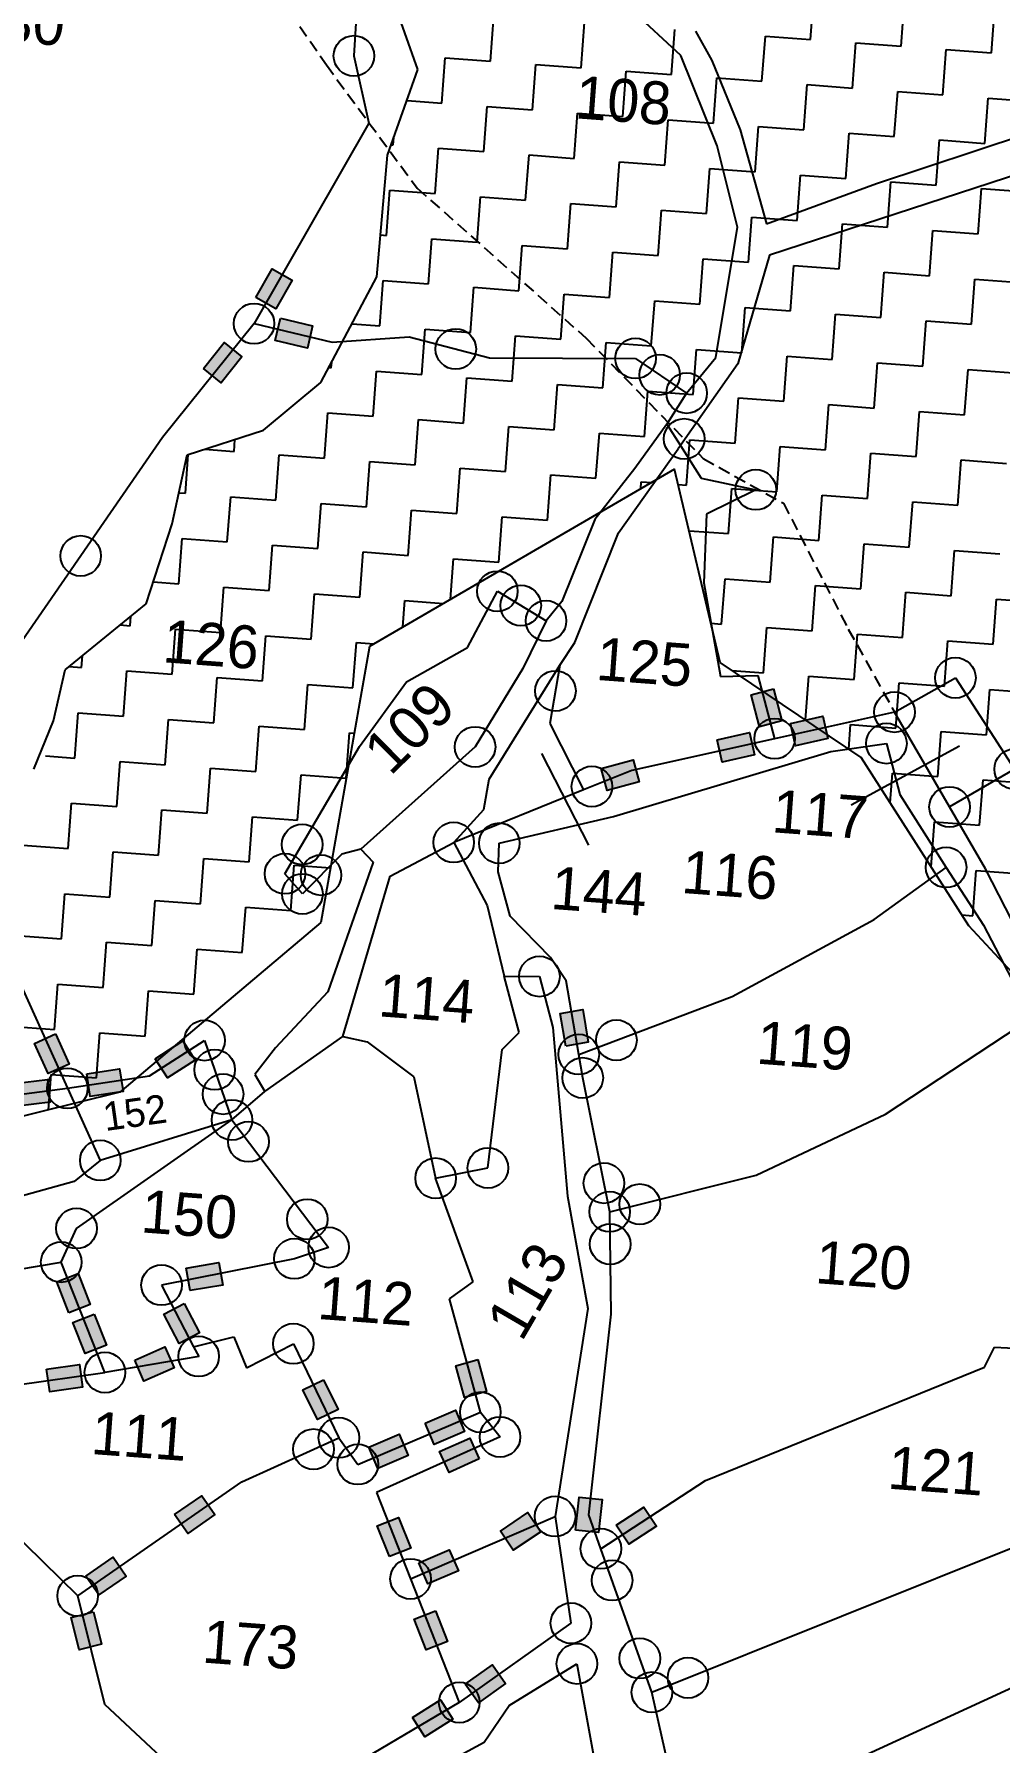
# Model space of a CAD drawing. Header units: metres. Extents: x 317417 to 320594, y 1863773 to 1867597.
# Drawn here: x 318054 to 318458, y 1865968 to 1866683 of the extents above; entities that cross this region are included whole.
import ezdxf

# ---------------------------------------------------------------- set-up
doc = ezdxf.new("R2010")
doc.units = ezdxf.units.M
doc.header["$MEASUREMENT"] = 0
doc.linetypes.add('DASHED', pattern=[0.75, 0.5, -0.25])
for name, color, linetype in [('LINE_FOOTPATH', 1, 'DASHED'), ('POLY_HATCH', 12, 'Continuous'), ('POLY_PARCEL', 6, 'Continuous'), ('POLY_WATER', 4, 'Continuous'), ('TEXT_PARCEL', 7, 'Continuous'), ('V_BOUND_LINE', 7, 'Continuous')]:
    doc.layers.add(name, color=color, linetype=linetype)
doc.styles.get("Standard").update_dxf_attribs({"font": 'arial.ttf'})
doc.styles.add('TEXT_MAP', font='')
doc.styles.get('TEXT_MAP').set_extended_font_data('Kruti Dev 050')
doc.dimstyles.get("Standard").update_dxf_attribs({"dimtxt": 0.18, "dimasz": 0.18, "dimexe": 0.18, "dimexo": 0.0625, "dimgap": 0.09, "dimtad": 0, "dimtih": 1, "dimtoh": 1, "dimdec": 4, "dimzin": 0, "dimdsep": 46, "dimtxsty": 'Standard', "dimcen": 0.09, "dimadec": 0, "dimazin": 0, "dimtfac": 1, "dimtdec": 4, "dimtofl": 0, "dimtmove": 0, "dimatfit": 3, "dimfxl": 1, "dimtolj": 1, "dimtzin": 0, "dimarcsym": 0})

msp = doc.modelspace()

# ---------------------------------------------------------------- hatches: boundary and pattern name
for points in [[(318161.87, 1866580.35), (318153.55, 1866585.12), (318146.66, 1866573.09), (318154.98, 1866568.32)], [(318168.22, 1866551.91), (318170.43, 1866561.24), (318156.94, 1866564.44), (318154.73, 1866555.11)], [(318140.88, 1866548.21), (318133.4, 1866554.21), (318124.72, 1866543.4), (318132.2, 1866537.4)], [(318357.42, 1866393.46), (318366.7, 1866395.9), (318363.16, 1866409.31), (318353.89, 1866406.86)], [(318385.99, 1866388.52), (318383.91, 1866397.89), (318370.37, 1866394.88), (318372.45, 1866385.52)], [(318355.22, 1866381.69), (318353.15, 1866391.06), (318339.61, 1866388.05), (318341.69, 1866378.69)], [(318306.97, 1866370.43), (318304.45, 1866379.68), (318291.07, 1866376.04), (318293.59, 1866366.79)], [(318283.4, 1866275.15), (318273.95, 1866273.53), (318276.28, 1866259.86), (318285.73, 1866261.48)], [(318059.79, 1866248.36), (318068.53, 1866252.31), (318062.82, 1866264.94), (318054.08, 1866260.99)], [(318121.36, 1866254.04), (318116.17, 1866262.1), (318104.51, 1866254.59), (318109.71, 1866246.53)], [(318091.14, 1866240.86), (318089.7, 1866250.35), (318075.99, 1866248.27), (318077.43, 1866238.79)], [(318060.68, 1866236.44), (318059.46, 1866245.95), (318045.71, 1866244.19), (318046.92, 1866234.68)], [(318072.31, 1866164.69), (318063.39, 1866161.16), (318068.5, 1866148.27), (318077.41, 1866151.8)], [(318132.8, 1866159.87), (318131.18, 1866169.33), (318117.51, 1866166.99), (318119.13, 1866157.54)], [(318114.55, 1866135.44), (318123.05, 1866139.87), (318116.65, 1866152.17), (318108.14, 1866147.74)], [(318075.23, 1866131.26), (318084.15, 1866134.79), (318079.04, 1866147.68), (318070.13, 1866144.15)], [(318112.55, 1866125.27), (318108.67, 1866134.05), (318095.99, 1866128.45), (318099.86, 1866119.67)], [(318233.95, 1866112.76), (318243.2, 1866115.28), (318239.56, 1866128.66), (318230.31, 1866126.14)], [(318074.17, 1866117.13), (318072.84, 1866126.63), (318059.11, 1866124.7), (318060.44, 1866115.2)], [(318172.41, 1866103.59), (318181.04, 1866107.77), (318175, 1866120.24), (318166.37, 1866116.06)], [(318233.98, 1866098.63), (318230.22, 1866107.46), (318217.46, 1866102.03), (318221.22, 1866093.2)], [(318210.45, 1866088.61), (318206.69, 1866097.44), (318193.93, 1866092.01), (318197.69, 1866083.18)], [(318223.55, 1866090.19), (318227.48, 1866081.44), (318240.13, 1866087.14), (318236.19, 1866095.88)], [(318129.55, 1866063.87), (318124.08, 1866071.75), (318112.69, 1866063.84), (318118.16, 1866055.97)], [(318291.49, 1866070.11), (318281.96, 1866071.17), (318280.43, 1866057.39), (318289.96, 1866056.33)], [(318248.96, 1866056.97), (318254.29, 1866048.99), (318265.82, 1866056.68), (318260.5, 1866064.66)], [(318314.25, 1866058.97), (318309.01, 1866067.01), (318297.39, 1866059.44), (318302.63, 1866051.41)], [(318206.41, 1866062.66), (318197.49, 1866059.14), (318202.57, 1866046.24), (318211.49, 1866049.75)], [(318231.41, 1866040.34), (318227.59, 1866049.15), (318214.87, 1866043.64), (318218.68, 1866034.83)], [(318092.44, 1866038.11), (318086.97, 1866045.99), (318075.58, 1866038.08), (318081.05, 1866030.2)], [(318072.82, 1866007.31), (318082.12, 1866009.63), (318078.77, 1866023.09), (318069.46, 1866020.77)], [(318217.94, 1866007.2), (318226.87, 1866010.72), (318221.79, 1866023.62), (318212.86, 1866020.1)], [(318251.16, 1865993.11), (318245.61, 1866000.93), (318234.3, 1865992.9), (318239.86, 1865985.08)], [(318229.02, 1865978.3), (318223.87, 1865986.39), (318212.17, 1865978.94), (318217.32, 1865970.85)]]:
    msp.add_hatch(color=256).paths.add_polyline_path(points)

# ---------------------------------------------------------------- linework, layer by layer
for points in [[(318146.66, 1866573.09), (318153.55, 1866585.12), (318161.87, 1866580.35), (318154.98, 1866568.32)], [(318156.94, 1866564.44), (318170.43, 1866561.24), (318168.22, 1866551.91), (318154.73, 1866555.11)], [(318124.72, 1866543.4), (318133.4, 1866554.21), (318140.88, 1866548.21), (318132.2, 1866537.4)], [(318363.16, 1866409.31), (318366.7, 1866395.9), (318357.42, 1866393.46), (318353.89, 1866406.86)], [(318370.37, 1866394.88), (318383.91, 1866397.89), (318385.99, 1866388.52), (318372.45, 1866385.52)], [(318339.61, 1866388.05), (318353.15, 1866391.06), (318355.22, 1866381.69), (318341.69, 1866378.69)], [(318291.07, 1866376.04), (318304.45, 1866379.68), (318306.97, 1866370.43), (318293.59, 1866366.79)], [(318276.28, 1866259.86), (318273.95, 1866273.53), (318283.4, 1866275.15), (318285.73, 1866261.48)], [(318062.82, 1866264.94), (318068.53, 1866252.31), (318059.79, 1866248.36), (318054.08, 1866260.99)], [(318104.51, 1866254.59), (318116.17, 1866262.1), (318121.36, 1866254.04), (318109.71, 1866246.53)], [(318075.99, 1866248.27), (318089.7, 1866250.35), (318091.14, 1866240.86), (318077.43, 1866238.79)], [(318045.71, 1866244.19), (318059.46, 1866245.95), (318060.68, 1866236.44), (318046.92, 1866234.68)], [(318068.5, 1866148.27), (318063.39, 1866161.16), (318072.31, 1866164.69), (318077.41, 1866151.8)], [(318117.51, 1866166.99), (318131.18, 1866169.33), (318132.8, 1866159.87), (318119.13, 1866157.54)], [(318116.65, 1866152.17), (318123.05, 1866139.87), (318114.55, 1866135.44), (318108.14, 1866147.74)], [(318079.04, 1866147.68), (318084.15, 1866134.79), (318075.23, 1866131.26), (318070.13, 1866144.15)], [(318095.99, 1866128.45), (318108.67, 1866134.05), (318112.55, 1866125.27), (318099.86, 1866119.67)], [(318239.56, 1866128.66), (318243.2, 1866115.28), (318233.95, 1866112.76), (318230.31, 1866126.14)], [(318059.11, 1866124.7), (318072.84, 1866126.63), (318074.17, 1866117.13), (318060.44, 1866115.2)], [(318175, 1866120.24), (318181.04, 1866107.77), (318172.41, 1866103.59), (318166.37, 1866116.06)], [(318217.46, 1866102.03), (318230.22, 1866107.46), (318233.98, 1866098.63), (318221.22, 1866093.2)], [(318193.93, 1866092.01), (318206.69, 1866097.44), (318210.45, 1866088.61), (318197.69, 1866083.18)], [(318240.13, 1866087.14), (318227.48, 1866081.44), (318223.55, 1866090.19), (318236.19, 1866095.88)], [(318112.69, 1866063.84), (318124.08, 1866071.75), (318129.55, 1866063.87), (318118.16, 1866055.97)], [(318280.43, 1866057.39), (318281.96, 1866071.17), (318291.49, 1866070.11), (318289.96, 1866056.33)], [(318265.82, 1866056.68), (318254.29, 1866048.99), (318248.96, 1866056.97), (318260.5, 1866064.66)], [(318297.39, 1866059.44), (318309.01, 1866067.01), (318314.25, 1866058.97), (318302.63, 1866051.41)], [(318202.57, 1866046.24), (318197.49, 1866059.14), (318206.41, 1866062.66), (318211.49, 1866049.75)], [(318214.87, 1866043.64), (318227.59, 1866049.15), (318231.41, 1866040.34), (318218.68, 1866034.83)], [(318075.58, 1866038.08), (318086.97, 1866045.99), (318092.44, 1866038.11), (318081.05, 1866030.2)], [(318078.77, 1866023.09), (318082.12, 1866009.63), (318072.82, 1866007.31), (318069.46, 1866020.77)], [(318221.79, 1866023.62), (318226.87, 1866010.72), (318217.94, 1866007.2), (318212.86, 1866020.1)], [(318234.3, 1865992.9), (318245.61, 1866000.93), (318251.16, 1865993.11), (318239.86, 1865985.08)], [(318212.17, 1865978.94), (318223.87, 1865986.39), (318229.02, 1865978.3), (318217.32, 1865970.85)]]:
    msp.add_lwpolyline(points, close=True)
for centre in [(318187.68, 1866674.17), (318145.91, 1866562.13), (318230.3, 1866551.53), (318305.51, 1866547.62), (318315.61, 1866540.75), (318326.89, 1866533.08), (318325.84, 1866513.91), (318355.82, 1866492.66), (318073.41, 1866464.96), (318247.7, 1866450.15), (318257.5, 1866444.2), (318268.07, 1866437.79), (318439.31, 1866413.95), (318271.99, 1866408.44), (318413.83, 1866399.61), (318238.4, 1866385.02), (318363.69, 1866388.49), (318410.45, 1866386.5), (318464.09, 1866375.76), (318287.25, 1866368.48), (318436.86, 1866359.91), (318166.04, 1866344.23), (318229.44, 1866345.11), (318248.51, 1866344.74), (318435.42, 1866334.63), (318158.85, 1866331.98), (318173.91, 1866331.39), (318166.16, 1866323.51), (318265.3, 1866289.02), (318125.22, 1866262.23), (318297.5, 1866262.34), (318281.74, 1866256.39), (318129.45, 1866249.97), (318067.84, 1866242.19), (318283.42, 1866246.56), (318132.97, 1866239.77), (318136.69, 1866228.96), (318143.59, 1866219.86), (318081.61, 1866212.04), (318221.89, 1866204.56), (318243.76, 1866208.86), (318292.28, 1866202.53), (318294.7, 1866190.56), (318307.29, 1866193.7), (318071.65, 1866183.59), (318168.2, 1866187.4), (318294.88, 1866176.99), (318065.26, 1866169.47), (318162.78, 1866170.9), (318177.12, 1866175.63), (318107.23, 1866159.88), (318162.36, 1866135.33), (318122.76, 1866130.05), (318083.54, 1866123.29), (318240.58, 1866106.66), (318170.8, 1866091.18), (318181.41, 1866096.01), (318248.83, 1866096.32), (318189.34, 1866084.84), (318271.85, 1866063.09), (318291.01, 1866049.56), (318211.4, 1866036.91), (318295.71, 1866036.31), (318072.14, 1866029.85), (318278.48, 1866018.4), (318280.99, 1866001.42), (318307.31, 1866003.69), (318327.43, 1865995.54), (318231.76, 1865985.21), (318312.35, 1865989.5)]:
    msp.add_circle(centre, 8.48)
at = {"layer": 'LINE_FOOTPATH', "ltscale": 10}
for p, q in [((318148.17, 1866711.3), (318176.16, 1866670.36)), ((318176.16, 1866670.36), (318214.19, 1866618.85)), ((318214.19, 1866618.85), (318284.87, 1866556.05)), ((318284.87, 1866556.05), (318333.83, 1866505.69)), ((318333.83, 1866505.69), (318367.4, 1866486.97)), ((318367.4, 1866486.97), (318394.51, 1866434.29)), ((318394.51, 1866434.29), (318413.83, 1866399.61))]:
    msp.add_line(p, q, dxfattribs=at)
at = {"layer": 'POLY_HATCH'}
for p, q in [((318214.49, 1866668.45), (318196.5, 1866719.11)), ((318201.79, 1866632.61), (318214.49, 1866668.45)), ((318197.26, 1866581.72), (318201.79, 1866632.61)), ((318173.9, 1866537.48), (318197.26, 1866581.72)), ((318149.83, 1866517.53), (318173.9, 1866537.48)), ((318117.96, 1866507.19), (318149.83, 1866517.53)), ((318111.64, 1866478.39), (318117.96, 1866507.19)), ((318321.82, 1866501.23), (318194.18, 1866427.11)), ((318340.91, 1866420.39), (318321.82, 1866501.23)), ((318321.82, 1866501.23), (318321.82, 1866501.23)), ((318321.82, 1866501.23), (318321.82, 1866501.23)), ((318100.79, 1866444.92), (318111.64, 1866478.39)), ((318066.95, 1866417.34), (318100.79, 1866444.92)), ((318194.18, 1866427.11), (318173.89, 1866311.58)), ((318399.95, 1866380.62), (318340.91, 1866420.39)), ((318062.02, 1866395.97), (318066.95, 1866417.34)), ((318053.82, 1866375.68), (318062.02, 1866395.97)), ((318444.97, 1866310.12), (318399.95, 1866380.62)), ((318173.89, 1866311.58), (318089.82, 1866240.59)), ((318564.82, 1866180.92), (318444.97, 1866310.12)), ((318089.82, 1866240.59), (318036.44, 1866227.3))]:
    msp.add_line(p, q, dxfattribs=at)
at = {"layer": 'POLY_HATCH', "linetype": 'Continuous'}
for p, q in [((318378.72, 1866681.05), (318380.13, 1866699.98)), ((318416.57, 1866678.24), (318417.98, 1866697.17)), ((318244.84, 1866671.97), (318246.24, 1866690.89)), ((318282.69, 1866669.16), (318284.09, 1866688.08)), ((318320.54, 1866666.34), (318321.94, 1866685.27)), ((318454.42, 1866675.43), (318455.56, 1866690.72)), ((318358.39, 1866663.53), (318359.8, 1866682.46)), ((318359.8, 1866682.46), (318378.72, 1866681.05)), ((318396.24, 1866660.72), (318397.65, 1866679.65)), ((318397.65, 1866679.65), (318416.57, 1866678.24)), ((318224.5, 1866654.45), (318225.91, 1866673.37)), ((318225.91, 1866673.37), (318244.84, 1866671.97)), ((318262.36, 1866651.64), (318263.76, 1866670.56)), ((318263.76, 1866670.56), (318282.69, 1866669.16)), ((318434.09, 1866657.91), (318435.5, 1866676.83)), ((318435.5, 1866676.83), (318454.42, 1866675.43)), ((318300.21, 1866648.82), (318301.61, 1866667.75)), ((318301.61, 1866667.75), (318320.54, 1866666.34)), ((318338.06, 1866646.01), (318339.46, 1866664.94)), ((318339.46, 1866664.94), (318358.39, 1866663.53)), ((318375.91, 1866643.2), (318377.32, 1866662.13)), ((318377.32, 1866662.13), (318396.24, 1866660.72)), ((318413.76, 1866640.39), (318415.17, 1866659.31)), ((318415.17, 1866659.31), (318434.09, 1866657.91)), ((318451.61, 1866637.58), (318453.02, 1866656.5)), ((318453.02, 1866656.5), (318471.94, 1866655.1)), ((318209.91, 1866655.53), (318224.5, 1866654.45)), ((318242.02, 1866634.12), (318243.43, 1866653.04)), ((318243.43, 1866653.04), (318262.36, 1866651.64)), ((318279.88, 1866631.3), (318281.28, 1866650.23)), ((318281.28, 1866650.23), (318300.21, 1866648.82)), ((318317.73, 1866628.49), (318319.13, 1866647.42)), ((318319.13, 1866647.42), (318338.06, 1866646.01)), ((318355.58, 1866625.68), (318356.98, 1866644.61)), ((318356.98, 1866644.61), (318375.91, 1866643.2)), ((318203.34, 1866636.99), (318204.17, 1866636.93)), ((318204.17, 1866636.93), (318204.4, 1866639.99)), ((318221.69, 1866616.6), (318223.1, 1866635.52)), ((318223.1, 1866635.52), (318242.02, 1866634.12)), ((318393.43, 1866622.87), (318394.84, 1866641.79)), ((318394.84, 1866641.79), (318413.76, 1866640.39)), ((318431.28, 1866620.06), (318432.69, 1866638.98)), ((318432.69, 1866638.98), (318451.61, 1866637.58)), ((318259.54, 1866613.78), (318260.95, 1866632.71)), ((318260.95, 1866632.71), (318279.88, 1866631.3)), ((318297.4, 1866610.97), (318298.8, 1866629.9)), ((318298.8, 1866629.9), (318317.73, 1866628.49)), ((318335.25, 1866608.16), (318336.65, 1866627.09)), ((318336.65, 1866627.09), (318355.58, 1866625.68)), ((318373.1, 1866605.35), (318374.5, 1866624.27)), ((318374.5, 1866624.27), (318393.43, 1866622.87)), ((318410.95, 1866602.54), (318412.36, 1866621.46)), ((318412.36, 1866621.46), (318431.28, 1866620.06)), ((318201.36, 1866599.08), (318202.77, 1866618)), ((318202.77, 1866618), (318221.69, 1866616.6)), ((318239.21, 1866596.26), (318240.62, 1866615.19)), ((318240.62, 1866615.19), (318259.54, 1866613.78)), ((318448.8, 1866599.73), (318450.21, 1866618.65)), ((318450.21, 1866618.65), (318469.13, 1866617.25)), ((318277.06, 1866593.45), (318278.47, 1866612.38)), ((318278.47, 1866612.38), (318297.4, 1866610.97)), ((318314.92, 1866590.64), (318316.32, 1866609.57)), ((318316.32, 1866609.57), (318335.25, 1866608.16)), ((318352.77, 1866587.83), (318354.17, 1866606.75)), ((318354.17, 1866606.75), (318373.1, 1866605.35)), ((318198.82, 1866599.26), (318201.36, 1866599.08)), ((318390.62, 1866585.02), (318392.02, 1866603.94)), ((318392.02, 1866603.94), (318410.95, 1866602.54)), ((318428.47, 1866582.21), (318429.88, 1866601.13)), ((318429.88, 1866601.13), (318448.8, 1866599.73)), ((318218.88, 1866578.74), (318220.29, 1866597.67)), ((318220.29, 1866597.67), (318239.21, 1866596.26)), ((318256.73, 1866575.93), (318258.14, 1866594.86)), ((318258.14, 1866594.86), (318277.06, 1866593.45)), ((318294.58, 1866573.12), (318295.99, 1866592.05)), ((318295.99, 1866592.05), (318314.92, 1866590.64)), ((318332.44, 1866570.31), (318333.84, 1866589.24)), ((318333.84, 1866589.24), (318352.77, 1866587.83)), ((318370.29, 1866567.5), (318371.69, 1866586.42)), ((318371.69, 1866586.42), (318390.62, 1866585.02)), ((318198.55, 1866561.22), (318199.96, 1866580.15)), ((318199.96, 1866580.15), (318218.88, 1866578.74)), ((318408.14, 1866564.69), (318409.54, 1866583.61)), ((318409.54, 1866583.61), (318428.47, 1866582.21)), ((318445.99, 1866561.87), (318447.4, 1866580.8)), ((318447.4, 1866580.8), (318466.32, 1866579.39)), ((318236.4, 1866558.41), (318237.81, 1866577.34)), ((318237.81, 1866577.34), (318256.73, 1866575.93)), ((318274.25, 1866555.6), (318275.66, 1866574.53)), ((318275.66, 1866574.53), (318294.58, 1866573.12)), ((318312.1, 1866552.79), (318313.51, 1866571.72)), ((318313.51, 1866571.72), (318332.44, 1866570.31)), ((318349.95, 1866549.98), (318351.36, 1866568.9)), ((318351.36, 1866568.9), (318370.29, 1866567.5)), ((318387.81, 1866547.17), (318389.21, 1866566.09)), ((318389.21, 1866566.09), (318408.14, 1866564.69)), ((318186.9, 1866562.09), (318198.55, 1866561.22)), ((318216.07, 1866540.89), (318217.48, 1866559.82)), ((318217.48, 1866559.82), (318236.4, 1866558.41)), ((318253.92, 1866538.08), (318255.33, 1866557.01)), ((318255.33, 1866557.01), (318274.25, 1866555.6)), ((318425.66, 1866544.35), (318427.06, 1866563.28)), ((318427.06, 1866563.28), (318445.99, 1866561.87)), ((318291.77, 1866535.27), (318293.18, 1866554.2)), ((318293.18, 1866554.2), (318312.1, 1866552.79)), ((318329.62, 1866532.46), (318331.03, 1866551.38)), ((318331.03, 1866551.38), (318349.95, 1866549.98)), ((318177.23, 1866543.78), (318178.22, 1866543.7)), ((318178.22, 1866543.7), (318178.39, 1866545.97)), ((318195.74, 1866523.37), (318197.14, 1866542.3)), ((318197.14, 1866542.3), (318216.07, 1866540.89)), ((318367.47, 1866529.65), (318368.88, 1866548.57)), ((318368.88, 1866548.57), (318387.81, 1866547.17)), ((318405.33, 1866526.83), (318406.73, 1866545.76)), ((318406.73, 1866545.76), (318425.66, 1866544.35)), ((318443.18, 1866524.02), (318444.58, 1866542.95)), ((318444.58, 1866542.95), (318463.51, 1866541.54)), ((318233.59, 1866520.56), (318234.99, 1866539.49)), ((318234.99, 1866539.49), (318253.92, 1866538.08)), ((318271.44, 1866517.75), (318272.85, 1866536.68)), ((318272.85, 1866536.68), (318291.77, 1866535.27)), ((318309.29, 1866514.94), (318310.7, 1866533.86)), ((318310.7, 1866533.86), (318329.62, 1866532.46)), ((318347.14, 1866512.13), (318348.55, 1866531.05)), ((318348.55, 1866531.05), (318367.47, 1866529.65)), ((318384.99, 1866509.31), (318386.4, 1866528.24)), ((318386.4, 1866528.24), (318405.33, 1866526.83)), ((318175.41, 1866505.85), (318176.81, 1866524.78)), ((318176.81, 1866524.78), (318195.74, 1866523.37)), ((318213.26, 1866503.04), (318214.66, 1866521.97)), ((318214.66, 1866521.97), (318233.59, 1866520.56)), ((318422.85, 1866506.5), (318424.25, 1866525.43)), ((318424.25, 1866525.43), (318443.18, 1866524.02)), ((318137.55, 1866508.66), (318137.93, 1866513.67)), ((318251.11, 1866500.23), (318252.51, 1866519.16)), ((318252.51, 1866519.16), (318271.44, 1866517.75)), ((318288.96, 1866497.42), (318290.37, 1866516.34)), ((318290.37, 1866516.34), (318309.29, 1866514.94)), ((318326.81, 1866494.61), (318328.22, 1866513.53)), ((318328.22, 1866513.53), (318347.14, 1866512.13)), ((318117.22, 1866491.14), (318118.43, 1866507.34)), ((318125.32, 1866509.57), (318137.55, 1866508.66)), ((318155.07, 1866488.33), (318156.48, 1866507.26)), ((318156.48, 1866507.26), (318175.41, 1866505.85)), ((318364.66, 1866491.79), (318366.07, 1866510.72)), ((318366.07, 1866510.72), (318384.99, 1866509.31)), ((318402.51, 1866488.98), (318403.92, 1866507.91)), ((318403.92, 1866507.91), (318422.85, 1866506.5)), ((318192.93, 1866485.52), (318194.33, 1866504.45)), ((318194.33, 1866504.45), (318213.26, 1866503.04)), ((318230.78, 1866482.71), (318232.18, 1866501.64)), ((318232.18, 1866501.64), (318251.11, 1866500.23)), ((318440.37, 1866486.17), (318441.77, 1866505.1)), ((318441.77, 1866505.1), (318460.7, 1866503.69)), ((318268.63, 1866479.9), (318270.03, 1866498.82)), ((318270.03, 1866498.82), (318288.96, 1866497.42)), ((318307.66, 1866493.01), (318307.89, 1866496.01)), ((318307.89, 1866496.01), (318312.27, 1866495.69)), ((318323.32, 1866494.87), (318326.81, 1866494.61)), ((318344.33, 1866474.28), (318345.74, 1866493.2)), ((318345.74, 1866493.2), (318364.66, 1866491.79)), ((318114.48, 1866491.35), (318117.22, 1866491.14)), ((318134.74, 1866470.81), (318136.15, 1866489.74)), ((318136.15, 1866489.74), (318155.07, 1866488.33)), ((318172.59, 1866468), (318174, 1866486.93)), ((318174, 1866486.93), (318192.93, 1866485.52)), ((318382.18, 1866471.46), (318383.59, 1866490.39)), ((318383.59, 1866490.39), (318402.51, 1866488.98)), ((318420.03, 1866468.65), (318421.44, 1866487.58)), ((318421.44, 1866487.58), (318440.37, 1866486.17)), ((318210.45, 1866465.19), (318211.85, 1866484.12)), ((318211.85, 1866484.12), (318230.78, 1866482.71)), ((318248.3, 1866462.38), (318249.7, 1866481.3)), ((318249.7, 1866481.3), (318268.63, 1866479.9)), ((318114.41, 1866453.29), (318115.82, 1866472.22)), ((318115.82, 1866472.22), (318134.74, 1866470.81)), ((318327.9, 1866475.5), (318344.33, 1866474.28)), ((318361.85, 1866453.94), (318363.26, 1866472.87)), ((318363.26, 1866472.87), (318382.18, 1866471.46)), ((318152.26, 1866450.48), (318153.67, 1866469.41)), ((318153.67, 1866469.41), (318172.59, 1866468)), ((318190.11, 1866447.67), (318191.52, 1866466.6)), ((318191.52, 1866466.6), (318210.45, 1866465.19)), ((318228.11, 1866446.81), (318229.37, 1866463.78)), ((318229.37, 1866463.78), (318248.3, 1866462.38)), ((318399.7, 1866451.13), (318401.11, 1866470.06)), ((318401.11, 1866470.06), (318420.03, 1866468.65)), ((318437.55, 1866448.32), (318438.96, 1866467.25)), ((318438.96, 1866467.25), (318457.89, 1866465.84)), ((318103.76, 1866454.08), (318114.41, 1866453.29)), ((318131.93, 1866432.96), (318133.34, 1866451.89)), ((318133.34, 1866451.89), (318152.26, 1866450.48)), ((318169.78, 1866430.15), (318171.19, 1866449.08)), ((318171.19, 1866449.08), (318190.11, 1866447.67)), ((318341.52, 1866436.42), (318342.93, 1866455.35)), ((318342.93, 1866455.35), (318361.85, 1866453.94)), ((318379.37, 1866433.61), (318380.78, 1866452.54)), ((318380.78, 1866452.54), (318399.7, 1866451.13)), ((318417.22, 1866430.8), (318418.63, 1866449.73)), ((318418.63, 1866449.73), (318437.55, 1866448.32)), ((318208.22, 1866435.26), (318209.04, 1866446.26)), ((318209.04, 1866446.26), (318225.11, 1866445.07)), ((318455.07, 1866427.99), (318456.48, 1866446.91)), ((318456.48, 1866446.91), (318475.41, 1866445.51)), ((318089.94, 1866436.08), (318094.08, 1866435.77)), ((318094.08, 1866435.77), (318094.37, 1866439.69)), ((318337.05, 1866436.76), (318341.52, 1866436.42)), ((318359.04, 1866416.09), (318360.45, 1866435.02)), ((318360.45, 1866435.02), (318379.37, 1866433.61)), ((318111.6, 1866415.44), (318113.01, 1866434.37)), ((318113.01, 1866434.37), (318131.93, 1866432.96)), ((318149.45, 1866412.63), (318150.86, 1866431.56)), ((318150.86, 1866431.56), (318169.78, 1866430.15)), ((318187.3, 1866409.82), (318188.71, 1866428.74)), ((318188.71, 1866428.74), (318196.06, 1866428.2)), ((318396.89, 1866413.28), (318398.3, 1866432.21)), ((318398.3, 1866432.21), (318417.22, 1866430.8)), ((318434.74, 1866410.47), (318436.15, 1866429.39)), ((318436.15, 1866429.39), (318455.07, 1866427.99)), ((318073.75, 1866418.25), (318074.11, 1866423.18)), ((318068.54, 1866418.64), (318073.75, 1866418.25)), ((318091.27, 1866397.92), (318092.67, 1866416.85)), ((318092.67, 1866416.85), (318111.6, 1866415.44)), ((318129.12, 1866395.11), (318130.53, 1866414.04)), ((318130.53, 1866414.04), (318149.45, 1866412.63)), ((318345.84, 1866417.07), (318359.04, 1866416.09)), ((318376.6, 1866396.35), (318377.97, 1866414.69)), ((318377.97, 1866414.69), (318396.89, 1866413.28)), ((318166.97, 1866392.3), (318168.38, 1866411.22)), ((318168.38, 1866411.22), (318187.3, 1866409.82)), ((318414.41, 1866392.95), (318415.82, 1866411.87)), ((318415.82, 1866411.87), (318434.74, 1866410.47)), ((318452.26, 1866390.14), (318453.67, 1866409.06)), ((318453.67, 1866409.06), (318472.59, 1866407.66)), ((318070.94, 1866380.4), (318072.34, 1866399.33)), ((318072.34, 1866399.33), (318091.27, 1866397.92)), ((318108.79, 1866377.59), (318110.19, 1866396.52)), ((318110.19, 1866396.52), (318129.12, 1866395.11)), ((318146.64, 1866374.78), (318148.05, 1866393.7)), ((318148.05, 1866393.7), (318166.97, 1866392.3)), ((318394.73, 1866384.14), (318395.49, 1866394.35)), ((318395.49, 1866394.35), (318414.41, 1866392.95)), ((318184.49, 1866371.97), (318185.9, 1866390.89)), ((318185.9, 1866390.89), (318187.8, 1866390.75)), ((318431.93, 1866372.62), (318433.34, 1866391.54)), ((318433.34, 1866391.54), (318452.26, 1866390.14)), ((318058.64, 1866381.32), (318070.94, 1866380.4)), ((318088.46, 1866360.07), (318089.86, 1866379)), ((318089.86, 1866379), (318108.79, 1866377.59)), ((318126.31, 1866357.26), (318127.71, 1866376.18)), ((318127.71, 1866376.18), (318146.64, 1866374.78)), ((318164.16, 1866354.45), (318165.57, 1866373.37)), ((318165.57, 1866373.37), (318184.49, 1866371.97)), ((318412.08, 1866361.62), (318413.01, 1866374.02)), ((318413.01, 1866374.02), (318431.93, 1866372.62)), ((318449.45, 1866352.29), (318450.86, 1866371.21)), ((318450.86, 1866371.21), (318469.78, 1866369.81)), ((318068.13, 1866342.55), (318069.53, 1866361.48)), ((318069.53, 1866361.48), (318088.46, 1866360.07)), ((318105.98, 1866339.74), (318107.38, 1866358.66)), ((318107.38, 1866358.66), (318126.31, 1866357.26)), ((318143.83, 1866336.93), (318145.23, 1866355.85)), ((318145.23, 1866355.85), (318164.16, 1866354.45)), ((318429.13, 1866334.92), (318430.53, 1866353.69)), ((318430.53, 1866353.69), (318449.45, 1866352.29)), ((318049.2, 1866343.96), (318068.13, 1866342.55)), ((318085.65, 1866322.22), (318087.05, 1866341.14)), ((318087.05, 1866341.14), (318105.98, 1866339.74)), ((318123.5, 1866319.41), (318124.9, 1866338.33)), ((318124.9, 1866338.33), (318143.83, 1866336.93)), ((318161.35, 1866316.6), (318162.75, 1866335.52)), ((318162.75, 1866335.52), (318177.9, 1866334.4)), ((318446.64, 1866314.43), (318448.05, 1866333.36)), ((318448.05, 1866333.36), (318466.97, 1866331.95)), ((318065.31, 1866304.7), (318066.72, 1866323.62)), ((318066.72, 1866323.62), (318085.65, 1866322.22)), ((318103.17, 1866301.89), (318104.57, 1866320.81)), ((318104.57, 1866320.81), (318123.5, 1866319.41)), ((318141.02, 1866299.08), (318142.42, 1866318)), ((318142.42, 1866318), (318161.35, 1866316.6)), ((318441.99, 1866314.78), (318446.64, 1866314.43)), ((318046.39, 1866306.11), (318065.31, 1866304.7)), ((318082.83, 1866284.37), (318084.24, 1866303.29)), ((318084.24, 1866303.29), (318103.17, 1866301.89)), ((318120.69, 1866281.56), (318122.09, 1866300.48)), ((318122.09, 1866300.48), (318141.02, 1866299.08)), ((318062.5, 1866266.85), (318063.91, 1866285.77)), ((318063.91, 1866285.77), (318082.83, 1866284.37)), ((318100.35, 1866264.04), (318101.76, 1866282.96)), ((318101.76, 1866282.96), (318120.69, 1866281.56)), ((318043.58, 1866268.25), (318062.5, 1866266.85)), ((318080.02, 1866246.52), (318081.43, 1866265.44)), ((318081.43, 1866265.44), (318100.35, 1866264.04)), ((318060, 1866233.17), (318061.1, 1866247.92)), ((318061.1, 1866247.92), (318080.02, 1866246.52))]:
    msp.add_line(p, q, dxfattribs=at)
at = {"layer": 'POLY_PARCEL'}
for p, q in [((318189.67, 1866706.98), (318187.68, 1866674.17)), ((318187.68, 1866674.17), (318193.94, 1866646.02)), ((318193.94, 1866646.02), (318145.91, 1866562.13)), ((318145.91, 1866562.13), (318107.6, 1866514.44)), ((318145.91, 1866562.13), (318178.58, 1866554.38)), ((318178.58, 1866554.38), (318210.77, 1866556.65)), ((318210.77, 1866556.65), (318244.47, 1866547.82)), ((318244.47, 1866547.82), (318305.51, 1866547.62)), ((318305.51, 1866547.62), (318326.89, 1866533.08)), ((318326.89, 1866533.08), (318318.63, 1866520.02)), ((318107.6, 1866514.44), (318025.27, 1866395.31)), ((318318.63, 1866520.02), (318324.31, 1866511.09)), ((318324.31, 1866511.09), (318332.92, 1866497.55)), ((318332.92, 1866497.55), (318355.82, 1866492.66)), ((318355.82, 1866492.66), (318335.17, 1866482.39)), ((318335.17, 1866482.39), (318334.04, 1866453.7)), ((318235.25, 1866426.61), (318247.7, 1866450.15)), ((318247.7, 1866450.15), (318268.07, 1866437.79)), ((318334.04, 1866453.7), (318341.02, 1866414.57)), ((318209.68, 1866412.31), (318235.25, 1866426.61)), ((318273.79, 1866419.19), (318269.71, 1866394.87)), ((318341.02, 1866414.57), (318356.73, 1866414.86)), ((318356.73, 1866414.86), (318363.69, 1866388.49)), ((318413.83, 1866399.61), (318439.31, 1866413.95)), ((318439.31, 1866413.95), (318464.09, 1866375.76)), ((318190.06, 1866385.16), (318209.68, 1866412.31)), ((318269.71, 1866394.87), (318283.73, 1866367.05)), ((318158.85, 1866331.98), (318190.06, 1866385.16)), ((318464.09, 1866375.76), (318436.86, 1866359.91)), ((318015.54, 1866357.9), (318067.84, 1866242.19)), ((318190.61, 1866342.24), (318182.59, 1866340.22)), ((318182.59, 1866340.22), (318166.16, 1866323.51)), ((318405.26, 1866312.86), (318435.42, 1866334.63)), ((318166.16, 1866323.51), (318158.85, 1866331.98)), ((318345.89, 1866280.64), (318405.26, 1866312.86)), ((318256.83, 1866265.48), (318250.56, 1866289.08)), ((318281.74, 1866256.39), (318345.89, 1866280.64)), ((318410.13, 1866231.44), (318471.22, 1866271.67)), ((318183.01, 1866263.88), (318193.25, 1866261.61)), ((318249.71, 1866258.49), (318256.83, 1866265.48)), ((318102.19, 1866247.38), (318125.22, 1866262.23)), ((318125.22, 1866262.23), (318136.69, 1866228.96)), ((318193.25, 1866261.61), (318212.75, 1866246.97)), ((318243.76, 1866208.86), (318249.71, 1866258.49)), ((318018.96, 1866235.94), (318067.84, 1866242.19)), ((318067.84, 1866242.19), (318102.19, 1866247.38)), ((318067.84, 1866242.19), (318081.61, 1866212.04)), ((318212.75, 1866246.97), (318221.89, 1866204.56)), ((318136.69, 1866228.96), (318150.44, 1866240.81)), ((318136.69, 1866228.96), (318177.12, 1866175.63)), ((318355.95, 1866205.85), (318410.13, 1866231.44)), ((318221.89, 1866204.56), (318243.76, 1866208.86)), ((318294.7, 1866190.56), (318355.95, 1866205.85)), ((318237.57, 1866161.2), (318221.89, 1866204.56)), ((318162.78, 1866170.9), (318107.23, 1866159.88)), ((318177.12, 1866175.63), (318162.78, 1866170.9)), ((318083.54, 1866123.29), (318065.26, 1866169.47)), ((318107.23, 1866159.88), (318120.65, 1866134.09)), ((318227.67, 1866154.11), (318237.57, 1866161.2)), ((318240.58, 1866106.66), (318227.67, 1866154.11)), ((318120.65, 1866134.09), (318137.53, 1866138.25)), ((318137.53, 1866138.25), (318142.72, 1866125.28)), ((318142.72, 1866125.28), (318162.36, 1866135.33)), ((318162.36, 1866135.33), (318181.41, 1866096.01)), ((318122.76, 1866130.05), (318083.54, 1866123.29)), ((318120.65, 1866134.09), (318122.76, 1866130.05)), ((318451.43, 1866125.49), (318455.73, 1866133.82)), ((318455.73, 1866133.82), (318472, 1866133.01)), ((318046.05, 1866118.02), (318083.54, 1866123.29)), ((318334.75, 1866078.04), (318451.43, 1866125.49)), ((318189.34, 1866084.84), (318240.58, 1866106.66)), ((318240.58, 1866106.66), (318248.83, 1866096.32)), ((318140.78, 1866077.51), (318181.41, 1866096.01)), ((318181.41, 1866096.01), (318189.34, 1866084.84)), ((318248.83, 1866096.32), (318197.17, 1866073.05)), ((318072.14, 1866029.85), (318140.78, 1866077.51)), ((318291.01, 1866049.56), (318334.75, 1866078.04)), ((318197.17, 1866073.05), (318211.4, 1866036.91)), ((318211.4, 1866036.91), (318271.85, 1866063.09)), ((318312.35, 1865989.5), (318471.02, 1866053.11)), ((318211.4, 1866036.91), (318231.76, 1865985.21)), ((318326.01, 1865928.53), (318483.94, 1866001.1))]:
    msp.add_line(p, q, dxfattribs=at)
at = {"layer": 'POLY_WATER'}
for p, q in [((318324.47, 1866674.38), (318303.93, 1866693.27)), ((318330.64, 1866684.46), (318337.43, 1866672.28)), ((318339.62, 1866636.53), (318324.47, 1866674.38)), ((318337.43, 1866672.28), (318349.24, 1866643.21)), ((318349.24, 1866643.21), (318360.3, 1866603.96)), ((318348.22, 1866602.57), (318339.62, 1866636.53)), ((318406.3, 1866620.75), (318468.56, 1866641.47)), ((318475.84, 1866628.12), (318361.6, 1866590.76)), ((318360.3, 1866603.96), (318406.3, 1866620.75)), ((318339.04, 1866548.02), (318348.22, 1866602.57)), ((318361.6, 1866590.76), (318348.24, 1866545.34)), ((318348.24, 1866545.34), (318324.31, 1866511.09)), ((318326.89, 1866533.08), (318339.04, 1866548.02)), ((318318.63, 1866520.02), (318305.21, 1866501.54)), ((318298.32, 1866474.56), (318323.35, 1866509.72)), ((318324.31, 1866511.09), (318323.35, 1866509.72)), ((318305.21, 1866501.54), (318288.53, 1866480.16)), ((318288.53, 1866480.16), (318274.67, 1866445.95)), ((318280.04, 1866428.7), (318298.32, 1866474.56)), ((318274.67, 1866445.95), (318268.07, 1866437.79)), ((318268.07, 1866437.79), (318258.38, 1866417.89)), ((318273.79, 1866419.19), (318280.04, 1866428.7)), ((318258.38, 1866417.89), (318238.4, 1866385.02)), ((318244.28, 1866371.5), (318273.79, 1866419.19)), ((318413.83, 1866399.61), (318363.69, 1866388.49)), ((318436.86, 1866359.91), (318413.83, 1866399.61)), ((318238.4, 1866385.02), (318190.61, 1866342.24)), ((318363.69, 1866388.49), (318303.95, 1866375.23)), ((318387.22, 1866383.09), (318410.45, 1866386.5)), ((318410.45, 1866386.5), (318416.07, 1866365.19)), ((318296.34, 1866355.92), (318387.22, 1866383.09)), ((318242, 1866358.81), (318244.28, 1866371.5)), ((318303.95, 1866375.23), (318283.73, 1866367.05)), ((318283.73, 1866367.05), (318229.44, 1866345.11)), ((318416.07, 1866365.19), (318435.42, 1866334.63)), ((318229.44, 1866345.11), (318242, 1866358.81)), ((318451.84, 1866334.09), (318436.86, 1866359.91)), ((318248.51, 1866344.74), (318296.34, 1866355.92)), ((318190.61, 1866342.24), (318195.75, 1866336.76)), ((318202.86, 1866330.91), (318229.44, 1866345.11)), ((318229.44, 1866345.11), (318243.49, 1866318.73)), ((318247.97, 1866332.79), (318248.51, 1866344.74)), ((318195.75, 1866336.76), (318176.85, 1866282.52)), ((318435.42, 1866334.63), (318451.12, 1866310.5)), ((318183.01, 1866263.88), (318202.86, 1866330.91)), ((318253.11, 1866314.25), (318247.97, 1866332.79)), ((318468.61, 1866301.4), (318451.84, 1866334.09)), ((318243.49, 1866318.73), (318250.56, 1866289.08)), ((318270, 1866296.89), (318253.11, 1866314.25)), ((318451.12, 1866310.5), (318471.22, 1866271.67)), ((318276.49, 1866287.16), (318270, 1866296.89)), ((318250.56, 1866289.08), (318265.3, 1866289.02)), ((318265.3, 1866289.02), (318270.92, 1866267.7)), ((318281.74, 1866256.39), (318276.49, 1866287.16)), ((318176.85, 1866282.52), (318154.91, 1866259.1)), ((318150.44, 1866240.81), (318183.01, 1866263.88)), ((318270.92, 1866267.7), (318276.99, 1866197.01)), ((318154.91, 1866259.1), (318146.31, 1866247.99)), ((318283.42, 1866246.56), (318281.74, 1866256.39)), ((318146.31, 1866247.99), (318150.44, 1866240.81)), ((318294.7, 1866190.56), (318283.42, 1866246.56)), ((318071.65, 1866183.59), (318136.69, 1866228.96)), ((318136.69, 1866228.96), (318081.61, 1866212.04)), ((318081.61, 1866212.04), (318070.62, 1866203.25)), ((318070.62, 1866203.25), (318014.93, 1866187.8)), ((318276.99, 1866197.01), (318285.52, 1866150.12)), ((318295.29, 1866147.69), (318294.7, 1866190.56)), ((318065.26, 1866169.47), (318071.65, 1866183.59)), ((318034.57, 1866164.27), (318065.26, 1866169.47)), ((318285.52, 1866150.12), (318271.85, 1866063.09)), ((318285.96, 1866063.75), (318295.29, 1866147.69)), ((318271.85, 1866063.09), (318278.48, 1866018.4)), ((318291.01, 1866049.56), (318285.96, 1866063.75)), ((318312.35, 1865989.5), (318291.01, 1866049.56)), ((318278.48, 1866018.4), (318231.76, 1865985.21)), ((318252.59, 1865984), (318280.99, 1866001.42)), ((318280.99, 1866001.42), (318289.99, 1865951.76)), ((318231.76, 1865985.21), (318164.58, 1865945.57)), ((318326.01, 1865928.53), (318312.35, 1865989.5)), ((318242.19, 1865968.67), (318252.59, 1865984)), ((318170.35, 1865929.81), (318242.19, 1865968.67))]:
    msp.add_line(p, q, dxfattribs=at)
at = {"layer": 'V_BOUND_LINE'}
for p, q in [((318072.14, 1866029.85), (318043, 1866058.44)), ((318083.46, 1865984.44), (318072.14, 1866029.85)), ((318124.69, 1865945.88), (318083.46, 1865984.44))]:
    msp.add_line(p, q, dxfattribs=at)

# ---------------------------------------------------------------- texts
at = {"layer": 'TEXT_PARCEL', "style": 'TEXT_MAP'}
for s, height, rotation, p in [('130', 17.932, 355.75189, (318026.22, 1866681.3)), ('108', 17.932, 355.75189, (318279.82, 1866648.09)), ('126', 17.932, 355.75189, (318107.37, 1866420.5)), ('125', 17.932, 355.75189, (318288.64, 1866413.12)), ('109', 17.932, 44.753, (318202.98, 1866372.55)), ('117', 17.932, 355.75189, (318362.17, 1866349.37)), ('144', 17.932, 355.75189, (318269.66, 1866317.29)), ('116', 17.932, 355.75189, (318324.35, 1866323.97)), ('114', 17.932, 355.75189, (318197.58, 1866272.36)), ('119', 17.932, 355.75189, (318355.72, 1866252.56)), ('152', 11.955, 8.00759, (318083.68, 1866224.28)), ('150', 17.932, 355.75189, (318098.24, 1866181.96)), ('120', 17.932, 355.75189, (318380.33, 1866160.71)), ('113', 17.932, 59.73256, (318257.86, 1866135.74)), ('112', 17.932, 355.75189, (318172.1, 1866145.74)), ('111', 17.932, 355.75189, (318077.37, 1866089.22)), ('121', 17.932, 355.75189, (318410.61, 1866074.72)), ('173', 17.932, 355.75189, (318123.89, 1866001.97))]:
    msp.add_text(s, height=height, rotation=rotation, dxfattribs=at).set_placement(p)

# ---------------------------------------------------------------- leaders
for points in [[(318441.03, 1866385.37), (318395.66, 1866360.73)], [(318285.92, 1866343.98), (318266.29, 1866382.27)]]:
    msp.add_leader(points, dimstyle='Standard', override={"dimtxt": 2.5, "dimasz": 2.5, "dimexe": 1.25, "dimexo": 0.625, "dimgap": 0.625, "dimtad": 1, "dimtih": 0, "dimtoh": 0, "dimzin": 8, "dimcen": 2.5, "dimtofl": 1})

doc.saveas('drawing.dxf')
